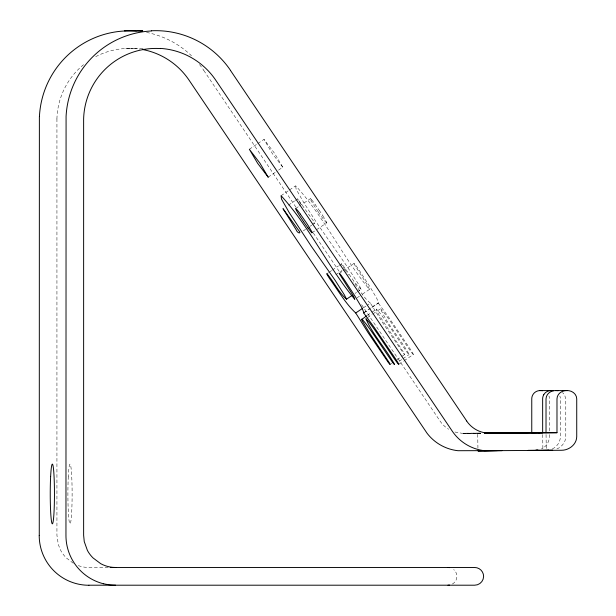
<?xml version="1.0" encoding="UTF-8"?>
<svg xmlns="http://www.w3.org/2000/svg" width="616" height="616" viewBox="0 0 616 616"><rect width="100%" height="100%" fill="white"/><g stroke="black" fill="none" stroke-linecap="round" stroke-linejoin="round"><path stroke-width="0.46" stroke-dasharray="3.08 2.31" d="M312.505 224.648L314.807 223.084L314.537 222.484L297.682 198.883L298.452 200.269M372.826 313.975L380.519 308.762C386.948 323.708 398.421 336.398 406.768 350.404A8.177 0.477 55.9 0 1 406.96 352.144L390.698 328.205A22.73 1.324 55.9 0 0 380.08 313.282L376.53 309.093L376.16 309.786L379.063 315.092L403.911 352.822A8.162 0.477 55.9 0 1 402.941 352.583L382.813 322.923L370.339 303.087L367.221 305.228M314.807 223.084L313.436 223.115M370.339 303.087C363.448 297.559 358.905 288.85 353.307 281.928M249.349 149.272L257.041 144.059M257.811 143.543L264.002 139.378L274.59 153.353L282.783 167.213L276.623 171.425M268.16 177.154L275.853 171.949M281.065 195.688L288.765 190.475M289.528 189.951L295.688 185.786C324.478 217.209 342.357 256.787 369.408 289.435L360.175 295.688M288.45 205.136L294.602 200.97M295.372 200.446L297.682 198.883M295.688 208.516L298.76 206.437M299.53 205.913L310.479 198.652M303.272 230.9L305.575 229.337M310.195 226.211L311.735 225.171M312.089 232.733L315.939 230.13M316.709 229.606L326.703 222.838A13.952 0.816 55.9 0 0 325.91 220.844M326.965 273.712L328.505 272.672M329.275 272.149L331.577 270.593M332.347 270.07L338.5 265.904M339.27 265.38L341.58 263.817M335.889 274.674L342.042 270.501M339.401 273.304L342.473 271.225M343.243 270.701L354.015 263.409A8.17 0.477 55.9 0 1 359.143 270.162L369.831 286.579L376.769 298.344L378.524 303.003L369.292 309.255M354.985 293.462L356.525 292.423M357.295 291.899L361.145 289.297L359.059 285.093L347.832 267.56L316.832 222.977L303.75 202.564L296.119 189.174L295.688 185.786M357.103 297.767L359.405 296.204M363.378 307.831L366.489 305.69M363.563 312.797L378.178 302.895A41.056 2.395 55.9 0 0 378.524 303.003M363.902 312.897L368.522 309.771M367.298 315.346L371.14 312.736M371.91 312.22L376.53 309.093M367.444 317.617L372.056 314.491M390.144 364.364L391.676 363.317M397.066 359.675L400.908 357.064M401.678 356.548L404.758 354.462M399.106 361.315L402.186 359.228M402.956 358.712L409.109 354.539M398.737 364.356L403.349 361.23M404.119 360.714L413.351 354.462A8.177 0.477 55.9 0 0 409.27 347.616L388.873 317.54L378.178 302.895M556.864 448.956C561.869 446.931 565.796 442.011 565.781 436.49L565.781 398.86L564.525 394.725L562.447 392.523M477.939 448.163L477.693 433.256L479.825 433.21M326.626 222.838L326.703 222.838A13.952 0.816 55.9 0 1 324.909 221.067A14.122 0.824 55.9 0 1 322.63 218.087A13.952 0.816 55.9 0 1 318.256 211.873M480.503 433.225L477.693 433.256M454.924 432.024L461.7 433.225L480.619 433.087M480.588 433.271L463.425 433.271L480.75 433.133M463.425 433.271L480.665 433.156M129.268 48.325L144.675 48.418M108.17 567.49L85.947 567.336A31.562 31.485 90 0 1 76.815 565.026M125.764 48.41L132.286 48.418M361.145 289.297C353.646 282.729 349.056 273.219 342.889 265.365A8.177 0.477 55.9 0 0 342.434 265.896M73.296 563.247L66.42 557.981A30.985 30.908 90 0 1 60.722 550.435L58.304 544.59L56.934 535.242L56.934 118.973M282.752 167.244L272.28 153.446L263.964 139.37M344.875 269.7L348.525 275.036M318.21 211.819L313.444 204.558A14.13 0.824 55.9 0 1 310.764 199.992A13.96 0.816 55.9 0 1 310.302 198.621M319.196 210.225L320.043 211.488A13.952 0.816 55.9 0 1 322.938 215.908M203.834 70.509L296.15 207.507M313.328 232.994L340.163 272.819M361.63 304.681L439.993 420.967A27.527 27.458 -90 0 0 448.633 429.229M299.384 201.755L301.047 204.397M369.408 289.435L368.199 286.448L357.873 269.993A8.17 0.477 55.9 0 1 354.015 263.409M546.053 434.565L546.269 448.479M542.681 434.565L542.912 450.335M549.464 430.846L549.464 398.86A8.208 8.193 -90 0 0 548.956 396.034M549.464 434.611L549.464 436.49A13.875 13.837 -90 0 1 541.464 448.948M413.344 354.47A8.177 0.477 55.9 0 1 408.577 348.286L394.64 327.612A22.692 1.324 55.9 0 0 380.526 308.77M310.395 198.652A13.96 0.816 55.9 0 1 311.573 199.846M314.93 204.243A13.96 0.816 55.9 0 1 319.08 210.187M344.352 268.946A8.177 0.477 55.9 0 1 343.305 267.313M311.658 199.846A14.13 0.824 55.9 0 1 315.053 204.281M322.861 215.9A14.122 0.824 55.9 0 1 325.872 220.898M95.711 56.657A72.434 72.257 -90 0 1 133.703 48.572M56.918 118.973A72.434 72.257 -90 0 1 84.03 64.295M133.71 48.402A72.488 72.311 90 0 1 139.886 49.064M146.554 32.417A90.344 90.113 90 0 1 191.484 55.763M199.522 64.557A90.344 90.113 90 0 1 203.881 70.478M552.352 448.948A13.875 13.837 90 0 0 560.406 436.49L560.344 398.86A8.208 8.193 -90 0 0 559.844 396.034M452.39 584.037A8.963 8.94 -90 0 0 456.918 576.453A8.963 8.94 90 0 0 453.723 569.584M68.307 476.422A29.915 2.11 90 0 0 69.8 523.685A29.915 2.11 90 0 0 71.933 481.666A29.915 2.11 90 0 0 68.307 476.422"/><path stroke-width="0.92" d="M39.378 116.586L39.27 535.427M366.528 315.862L361.546 319.689L369.823 333.51L389.289 362.716A8.162 0.477 55.9 0 1 388.319 362.478L368.199 332.825L355.725 312.982L362.647 308.293M355.725 312.982C345.453 303.511 338.084 290.275 329.737 278.84A8.177 0.477 55.9 0 1 328.266 275.26C334.434 283.114 339.023 292.631 346.523 299.199L351.913 295.549M552.683 450.103L538.915 450.442M312.012 232.74L312.089 232.733A13.952 0.816 55.9 0 1 310.287 230.969A14.122 0.824 55.9 0 1 308.008 227.989M484.515 433.14L542.658 432.709L542.642 398.86A8.208 8.193 -90 0 1 543.766 394.725M497.312 450.604L477.985 450.958L502.048 450.604M484.322 433.179L508.2 432.856M539.085 432.763L484.6 433.102M160.445 48.41A72.48 72.303 90 0 1 216.008 80.588L452.183 431.038A45.261 45.145 -90 0 0 484.584 450.727L561.453 450.273C568.999 450.358 576.761 444.421 576.73 436.49L576.73 398.86C576.738 394.656 573.034 391.275 569.03 390.713A17.702 17.656 -90 0 0 564.687 390.713C560.675 391.275 556.972 394.656 556.98 398.86L556.98 432.709L538.623 432.809M502.094 450.604L458.011 450.712A45.199 45.084 90 0 1 427.119 433.325L189.335 80.573A72.488 72.311 90 0 0 142.512 49.511M528.066 450.35L546.654 450.273A13.875 13.837 90 0 0 548.602 450.065M556.98 432.709L490.12 433.271L483.19 432.447A27.62 27.551 -90 0 1 466.651 420.99M527.496 450.465L539.385 450.396L535.766 450.273A13.875 13.837 -90 0 0 537.722 450.065M137.406 30.846L142.743 30.846M124.84 30.908L142.435 30.915M540.117 390.59L551.99 390.59A8.393 8.37 -90 0 1 553.438 390.721M555.347 390.59L567.405 390.59M542.642 432.709L531.762 432.709L531.762 398.86A8.208 8.193 -90 0 1 533.718 393.547A8.324 8.301 -90 0 1 534.742 392.523A8.439 8.416 90 0 1 538.661 390.721A14.23 14.191 -90 0 1 542.557 390.713M110.272 567.49L474.674 567.49A8.963 8.94 -90 0 1 483.614 576.453A8.963 8.94 -90 0 1 474.674 585.2L88.92 585.2M115.8 567.49L112.62 567.336A31.562 31.478 -90 0 1 100.731 563.694L93.108 557.981A30.962 30.885 -90 0 1 87.41 550.427L84.246 541.572L83.63 535.242L83.63 118.973A72.442 72.264 90 0 1 160.437 48.572M268.168 177.146L259.975 163.255L249.349 149.272L257.657 163.34L268.16 177.154M361.908 318.988L365.465 323.184A22.73 1.324 55.9 0 1 376.076 338.107L392.338 362.039M303.596 221.721L302.595 220.235A13.96 0.816 55.9 0 1 298.829 214.46A14.13 0.824 55.9 0 1 296.15 209.894L295.688 208.516L297.035 209.74A14.13 0.824 55.9 0 1 300.431 214.183M230.53 70.509L466.689 420.967M346.523 299.199L344.444 294.995L335.035 280.172L311.35 246.362L289.135 212.458L281.504 199.076L281.065 195.688C309.863 227.112 327.743 266.69 354.793 299.33L353.584 296.342L343.258 279.895A8.17 0.477 55.9 0 1 339.401 273.304A8.17 0.477 55.9 0 1 344.521 280.064L355.209 296.481L362.154 308.239L363.902 312.897A41.056 2.395 55.9 0 1 363.563 312.797L374.251 327.435L394.656 357.511A8.177 0.477 55.9 0 1 398.729 364.372A8.177 0.477 55.9 0 1 393.963 358.189L380.018 337.506A22.692 1.324 55.9 0 0 369.015 322.153L365.904 318.665C372.334 333.61 383.807 346.3 392.153 360.306A8.177 0.477 55.9 0 1 392.346 362.046M546.022 432.709L546.022 398.86C546.022 394.656 549.718 391.275 553.73 390.713A17.702 17.656 90 0 1 558.073 390.713M88.92 585.254A49.788 49.665 -90 0 1 39.208 535.427M39.432 116.586A90.121 89.898 90 0 1 124.848 30.969M543.766 394.725A8.324 8.301 -90 0 1 545.63 392.523A8.439 8.416 -90 0 1 549.549 390.721A14.23 14.191 -90 0 1 551.99 390.59M124.84 30.838A90.344 90.113 90 0 1 136.598 31.031M447.978 567.49A8.963 8.94 90 0 1 449.534 567.629M449.511 585.069A8.963 8.94 -90 0 1 447.978 585.2M115.608 585.2A50.158 50.035 90 0 1 103.48 583.706M103.465 583.768A49.727 49.603 -90 0 1 65.958 535.427L66.081 116.386A90.129 89.905 90 0 1 151.336 30.977M151.328 30.785A90.544 90.313 90 0 1 230.577 70.47M308.046 228.043A13.952 0.816 55.9 0 1 303.634 221.775M309.455 227.727A14.122 0.824 55.9 0 1 311.796 231.839M300.339 214.183A13.96 0.816 55.9 0 1 304.489 220.128L305.428 221.383A13.952 0.816 55.9 0 1 309.525 227.727M311.835 231.785A13.952 0.816 55.9 0 1 312.058 232.686M283.06 208.785L296.204 229.814C297.382 233.633 302.433 234.365 298.229 229.806L283.09 208.785M50.643 476.422A29.915 2.11 90 0 0 52.137 523.685A29.915 2.11 90 0 0 54.27 481.666A29.915 2.11 90 0 0 50.643 476.422"/></g></svg>
